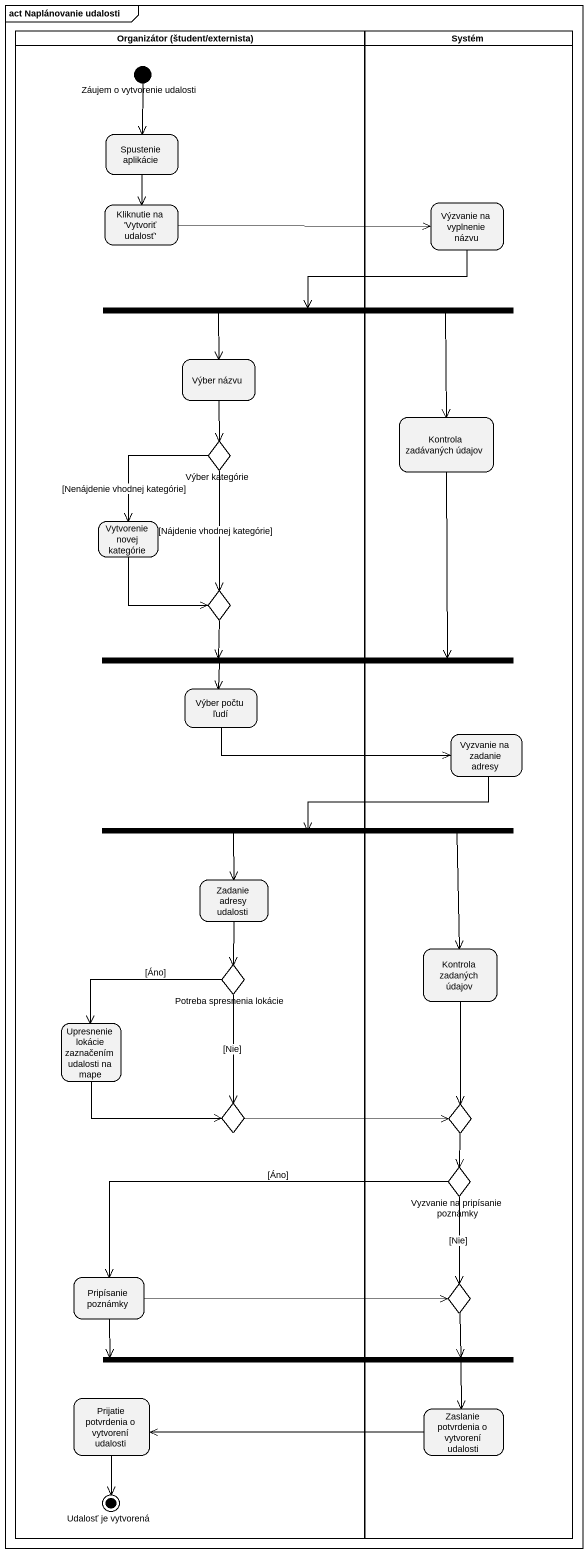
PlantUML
@startuml
mainframe act Naplánovanie udalosti
hide empty description
state "Organizátor (študent/externista)" as Organizátor_študent <<partition>> {
  state "Záujem o vytvorenie udalosti" as Záujem_o_vytvorenie_udalosti <<start>>
  state "Spustenie aplikácie" as Spustenie_aplikácie
  state "Kliknutie na 'Vytvoriť udalosť'" as Kliknutie_na_Vytvoriť
  state "Výber názvu" as Výber_názvu
  state "Výber kategórie" as Výber_kategórie <<choice>>
  state "Vytvorenie novej kategórie" as Vytvorenie_novej_kategórie
  state choice1 <<choice>>
  state "Výber počtu ľudí" as Výber_počtu_ľudí
  state "Zadanie adresy udalosti" as Zadanie_adresy_udalosti
  state "Potreba spresnenia lokácie" as Potreba_spresnenia_lokácie <<choice>>
  state "Upresnenie lokácie zaznačením udalosti na mape" as Upresnenie_lokácie
  state choice2 <<choice>>
  state "Pripísanie poznámky" as Pripísanie_poznámky
  state "Prijatie potvrdenia o vytvorení udalosti" as Prijatie_potvrdenia_o
  state "Udalosť je vytvorená" as Udalosť_je_vytvorená <<end>>
}
state Systém <<partition>> {
  state "Výzvanie na vyplnenie názvu" as Výzvanie_na_vyplnenie_názvu
  state "Kontrola zadávaných údajov" as Kontrola_zadávaných_údajov
  state "Vyzvanie na zadanie adresy" as Vyzvanie_na_zadanie_adresy
  state "Kontrola zadaných údajov" as Kontrola_zadaných_údajov
  state choice3 <<choice>>
  state "Vyzvanie na pripísanie poznámky" as Vyzvanie_na_pripísanie <<choice>>
  state choice4 <<choice>>
  state "Zaslanie potvrdenia o vytvorení udalosti" as Zaslanie_potvrdenia_o
}
state fork1 <<fork>>
state fork2 <<join>>
state fork3 <<fork>>
state fork4 <<join>>
Záujem_o_vytvorenie_udalosti --> Spustenie_aplikácie
Spustenie_aplikácie --> Kliknutie_na_Vytvoriť
Kliknutie_na_Vytvoriť -right-> Výzvanie_na_vyplnenie_názvu
Výzvanie_na_vyplnenie_názvu -left-> fork1
fork1 --> Výber_názvu
fork1 --> Kontrola_zadávaných_údajov
Výber_názvu --> Výber_kategórie
Kontrola_zadávaných_údajov --> fork2
Výber_kategórie --> Vytvorenie_novej_kategórie : [Nenájdenie vhodnej kategórie]
Výber_kategórie --> choice1 : [Nájdenie vhodnej kategórie]
Vytvorenie_novej_kategórie --> choice1
choice1 --> fork2
fork2 -left-> Výber_počtu_ľudí
Výber_počtu_ľudí -right-> Vyzvanie_na_zadanie_adresy
Vyzvanie_na_zadanie_adresy -left-> fork3
fork3 --> Zadanie_adresy_udalosti
fork3 --> Kontrola_zadaných_údajov
Zadanie_adresy_udalosti --> Potreba_spresnenia_lokácie
Potreba_spresnenia_lokácie -left-> Upresnenie_lokácie : [Áno]
Potreba_spresnenia_lokácie --> choice2 : [Nie]
Kontrola_zadaných_údajov --> choice3
Upresnenie_lokácie -right-> choice2
choice2 -right-> choice3
choice3 --> Vyzvanie_na_pripísanie
Vyzvanie_na_pripísanie -left-> Pripísanie_poznámky : [Áno]
Vyzvanie_na_pripísanie --> choice4 : [Nie]
Pripísanie_poznámky -right-> choice4
Pripísanie_poznámky -right-> fork4
choice4 -left-> fork4
fork4 -right-> Zaslanie_potvrdenia_o
Prijatie_potvrdenia_o --> Udalosť_je_vytvorená
Zaslanie_potvrdenia_o -left-> Prijatie_potvrdenia_o
@enduml
